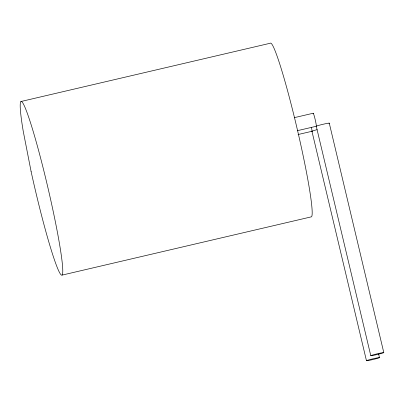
<?xml version="1.0" encoding="UTF-8"?>
<svg xmlns="http://www.w3.org/2000/svg" width="404" height="404" viewBox="0 0 404 404"><rect width="100%" height="100%" fill="white"/><g stroke="black" fill="none" stroke-linecap="round" stroke-linejoin="round"><path stroke-width="0.61" d="M20.841 101.535L270.246 43.243A89.319 6.403 76.8 0 1 296.051 124.109A89.319 6.403 76.8 0 1 311.489 216.812L62.085 275.104M294.506 117.615L313.186 113.246M297.602 130.628L316.276 126.265M298.091 134.527L311.949 131.29M329.275 123.169L383.8 352.631A6.696 0.343 -13.4 0 1 373.705 355.293A6.696 0.343 -13.4 0 1 374.377 354.525A6.696 0.343 -13.4 0 1 383.8 352.631M378.599 353.97L379.472 357.651A6.696 0.343 -13.4 0 1 369.377 360.317A6.696 0.343 -13.4 0 1 370.049 359.55A6.696 0.343 -13.4 0 1 379.472 357.651M316.266 126.215L370.786 355.671M311.933 131.234L366.458 360.691M313.135 113.585A6.696 0.48 76.8 0 1 315.12 119.311A6.696 0.48 76.8 0 1 316.125 126.159M316.388 126.275A6.696 0.343 -13.4 0 1 323.16 124.25A6.696 0.343 -13.4 0 1 328.952 123.336M312.615 131.255A6.696 0.343 -13.4 0 1 317.135 129.679M311.509 127.649A6.696 0.48 76.8 0 1 311.797 131.179M31.113 171.574L23.215 131.138A89.319 6.403 76.8 0 1 37.446 146.283A89.319 6.403 76.8 0 1 62.453 274.26A89.319 6.403 76.8 0 1 31.113 171.574"/></g></svg>
